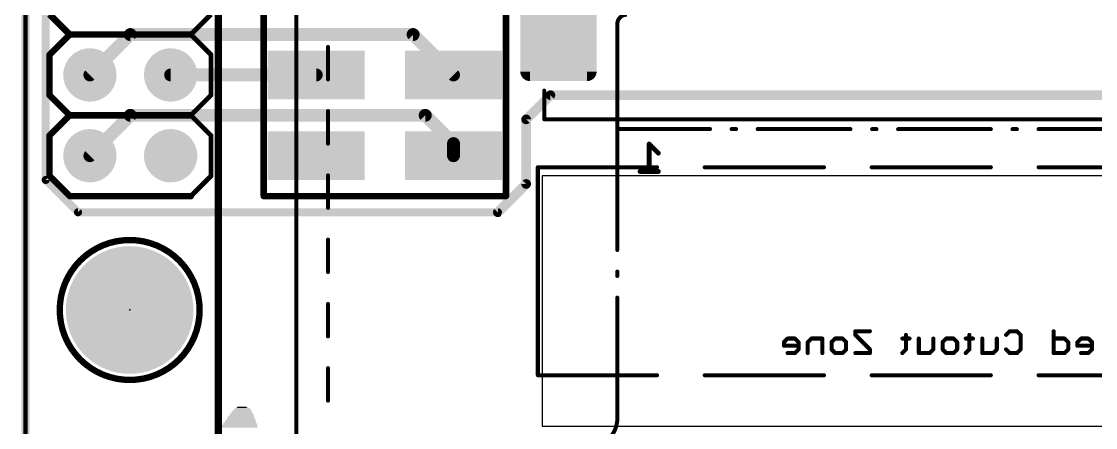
# Model space of a CAD drawing. Extents: x -0.1 to 56.3, y -0.6 to 85.1.
# Drawn here: x -0.13 to 33.66, y 20.03 to 32.8 of the extents above; entities that cross this region are included whole.
import ezdxf

# ---------------------------------------------------------------- set-up
doc = ezdxf.new("R2010")
doc.units = 0
for name, color, linetype in [('1', 12, 'CONTINUOUS'), ('17', 110, 'CONTINUOUS'), ('20', 53, 'CONTINUOUS'), ('21', 40, 'CONTINUOUS'), ('22', 6, 'CONTINUOUS'), ('23', 53, 'CONTINUOUS'), ('52', 253, 'CONTINUOUS')]:
    doc.layers.add(name, color=color, linetype=linetype)

# ---------------------------------------------------------------- blocks, each defined once
blk = doc.blocks.new('RECT')
blk.add_solid([(-0.5, -0.5), (0.5, -0.5), (-0.5, 0.5), (0.5, 0.5)])
blk = doc.blocks.new('ROUNDP')
at = {"const_width": 0.5}
blk.add_lwpolyline([(0, -0.25, 1), (0, 0.25, 1), (0, -0.25)], format="xyb", dxfattribs=at)
blk = doc.blocks.new('RECT384000X384000R25')
at = {"const_width": 0.3}
blk.add_lwpolyline([(1.05, -0.9), (1.05, 0.9, 0.4142), (0.9, 1.05), (-0.9, 1.05, 0.4142), (-1.05, 0.9), (-1.05, -0.9, 0.4142), (-0.9, -1.05), (0.9, -1.05, 0.4142)], format="xyb", close=True, dxfattribs=at)
blk.add_solid([(-0.9254, -0.9254), (0.9254, -0.9254), (-0.9254, 0.9254), (0.9254, 0.9254)])

msp = doc.modelspace()

# ---------------------------------------------------------------- linework, layer by layer
at = {"layer": '1'}
for points, const_width in [([(0, 0), (0, 84.963)], 0.254), ([(0.635, 27.813), (0.635, 47.505)], 0.254), ([(3.295, 32.385), (2.025, 31.115)], 0.4064), ([(12.192, 32.385), (3.295, 32.385)], 0.4064), ([(13.462, 31.115), (12.192, 32.385)], 0.4064), ([(9.144, 31.115), (4.565, 31.115)], 0.4064), ([(16.51, 30.48), (15.748, 29.718)], 0.3048), ([(35.941, 30.48), (16.51, 30.48)], 0.3048), ([(2.025, 28.575), (3.295, 29.845)], 0.4064), ([(3.295, 29.845), (12.573, 29.845)], 0.4064), ([(12.573, 29.845), (13.462, 28.956)], 0.4064), ([(15.748, 29.718), (15.748, 27.686)], 0.3048), ([(13.462, 28.956), (13.462, 28.575)], 0.4064), ([(1.651, 26.797), (0.635, 27.813)], 0.254), ([(15.748, 27.686), (14.859, 26.797)], 0.3048), ([(14.859, 26.797), (1.651, 26.797)], 0.254)]:
    msp.add_lwpolyline(points, dxfattribs=dict(at, const_width=const_width))
for points, const_width in [([(3.295, 32.4866, 1), (3.295, 32.2834)], 0.2032), ([(3.3668, 32.3132, 1), (3.2232, 32.4568)], 0.2032), ([(12.2638, 32.4568, 1), (12.1202, 32.3132)], 0.2032), ([(12.192, 32.2834, 1), (12.192, 32.4866)], 0.2032), ([(1.9532, 31.1868, 1), (2.0968, 31.0432)], 0.2032), ([(4.565, 31.2166, 1), (4.565, 31.0134)], 0.2032), ([(9.144, 31.0134, 1), (9.144, 31.2166)], 0.2032), ([(13.3902, 31.0432, 1), (13.5338, 31.1868)], 0.2032), ([(16.51, 30.5562, 1), (16.51, 30.4038)], 0.1524), ([(16.5639, 30.4261, 1), (16.4561, 30.5339)], 0.1524), ([(3.295, 29.9466, 1), (3.295, 29.7434)], 0.2032), ([(3.3668, 29.7732, 1), (3.2232, 29.9168)], 0.2032), ([(12.6448, 29.9168, 1), (12.5012, 29.7732)], 0.2032), ([(12.573, 29.7434, 1), (12.573, 29.9466)], 0.2032), ([(15.8242, 29.718, 1), (15.6718, 29.718)], 0.1524), ([(15.6941, 29.7719, 1), (15.8019, 29.6641)], 0.1524), ([(13.5636, 28.956, 1), (13.3604, 28.956)], 0.2032), ([(13.3902, 28.8842, 1), (13.5338, 29.0278)], 0.2032), ([(1.9532, 28.6468, 1), (2.0968, 28.5032)], 0.2032), ([(13.3604, 28.575, 1), (13.5636, 28.575)], 0.2032), ([(0.6799, 27.8579, 1), (0.5901, 27.7681)], 0.127), ([(0.5715, 27.813, 1), (0.6985, 27.813)], 0.127), ([(15.6718, 27.686, 1), (15.8242, 27.686)], 0.1524), ([(15.8019, 27.6321, 1), (15.6941, 27.7399)], 0.1524), ([(1.651, 26.8605, 1), (1.651, 26.7335)], 0.127), ([(1.6061, 26.7521, 1), (1.6959, 26.8419)], 0.127), ([(14.8051, 26.8509, 1), (14.9129, 26.7431)], 0.1524), ([(14.859, 26.7335, 1), (14.859, 26.8605)], 0.127)]:
    msp.add_lwpolyline(points, format="xyb", dxfattribs=dict(at, const_width=const_width))
at = {"layer": '20'}
for p, q in [((53.721, 27.94), (16.256, 27.94)), ((16.256, 27.94), (16.256, 20.066)), ((16.256, 20.066), (36.703, 20.066))]:
    msp.add_line(p, q, dxfattribs=at)
at = {"layer": '21'}
for points, const_width in [([(15.113, 78.105), (15.113, 27.305)], 0.2032), ([(7.493, 27.305), (7.493, 75.565)], 0.2032), ([(16.315, 30.622), (16.315, 29.722)], 0.127), ([(16.315, 29.722), (45.915, 29.722)], 0.127), ([(15.113, 27.305), (7.493, 27.305)], 0.2032)]:
    msp.add_lwpolyline(points, dxfattribs=dict(at, const_width=const_width))
for points, const_width in [([(16.3468, 30.622, 1), (16.2833, 30.622)], 0.0635), ([(16.315, 29.7538, 1), (16.315, 29.6903)], 0.0635), ([(16.2833, 29.722, 1), (16.3468, 29.722)], 0.0635), ([(7.493, 27.3558, 1), (7.493, 27.2542)], 0.1016), ([(15.113, 27.2542, 1), (15.113, 27.3558)], 0.1016), ([(7.4422, 27.305, 1), (7.5438, 27.305)], 0.1016), ([(15.0622, 27.305, 1), (15.1638, 27.305)], 0.1016), ([(3.2766, 21.5236, 1), (3.2766, 25.9236, 1), (3.2766, 21.5236)], 0.2)]:
    msp.add_lwpolyline(points, format="xyb", dxfattribs=dict(at, const_width=const_width))
at = {"layer": '22'}
for points, const_width in [([(6.015, 77.212), (6.015, 7.812)], 0.127), ([(0.755, 33.02), (1.39, 32.385)], 0.2032), ([(5.2, 32.385), (5.835, 33.02)], 0.1524), ([(1.39, 32.385), (0.755, 31.75)], 0.2032), ([(1.39, 32.385), (5.2, 32.385)], 0.2032), ([(5.2, 32.385), (5.835, 31.75)], 0.1524), ([(0.755, 31.75), (0.755, 30.48)], 0.2032), ([(5.835, 30.48), (5.835, 31.75)], 0.1524), ([(1.39, 29.845), (0.755, 30.48)], 0.2032), ([(5.2, 29.845), (5.835, 30.48)], 0.1524), ([(1.39, 29.845), (0.755, 29.21)], 0.2032), ([(1.39, 29.845), (5.2, 29.845)], 0.2032), ([(5.2, 29.845), (5.835, 29.21)], 0.1524), ([(0.755, 27.94), (0.755, 29.21)], 0.2032), ([(5.835, 27.94), (5.835, 29.21)], 0.1524), ([(0.755, 27.94), (1.39, 27.305)], 0.2032), ([(5.2, 27.305), (5.835, 27.94)], 0.1524), ([(1.39, 27.305), (5.2, 27.305)], 0.2032)]:
    msp.add_lwpolyline(points, dxfattribs=dict(at, const_width=const_width))
for points, const_width in [([(1.39, 32.4358, 1), (1.39, 32.3342)], 0.1016), ([(1.4259, 32.3491, 1), (1.3541, 32.4209)], 0.1016), ([(1.3541, 32.3491, 1), (1.4259, 32.4209)], 0.1016), ([(5.2269, 32.4119, 1), (5.1731, 32.3581)], 0.0762), ([(5.1731, 32.4119, 1), (5.2269, 32.3581)], 0.0762), ([(5.2, 32.3342, 1), (5.2, 32.4358)], 0.1016), ([(0.8058, 31.75, 1), (0.7042, 31.75)], 0.1016), ([(0.7191, 31.7859, 1), (0.7909, 31.7141)], 0.1016), ([(5.8731, 31.75, 1), (5.7969, 31.75)], 0.0762), ([(5.8081, 31.7231, 1), (5.8619, 31.7769)], 0.0762), ([(0.7909, 30.5159, 1), (0.7191, 30.4441)], 0.1016), ([(0.7042, 30.48, 1), (0.8058, 30.48)], 0.1016), ([(5.7969, 30.48, 1), (5.8731, 30.48)], 0.0762), ([(5.8619, 30.4531, 1), (5.8081, 30.5069)], 0.0762), ([(1.39, 29.8958, 1), (1.39, 29.7942)], 0.1016), ([(1.4259, 29.8091, 1), (1.3541, 29.8809)], 0.1016), ([(1.3541, 29.8091, 1), (1.4259, 29.8809)], 0.1016), ([(5.2269, 29.8719, 1), (5.1731, 29.8181)], 0.0762), ([(5.1731, 29.8719, 1), (5.2269, 29.8181)], 0.0762), ([(5.2, 29.7942, 1), (5.2, 29.8958)], 0.1016), ([(0.8058, 29.21, 1), (0.7042, 29.21)], 0.1016), ([(0.7191, 29.2459, 1), (0.7909, 29.1741)], 0.1016), ([(5.8731, 29.21, 1), (5.7969, 29.21)], 0.0762), ([(5.8081, 29.1831, 1), (5.8619, 29.2369)], 0.0762), ([(0.7909, 27.9759, 1), (0.7191, 27.9041)], 0.1016), ([(0.7042, 27.94, 1), (0.8058, 27.94)], 0.1016), ([(5.7969, 27.94, 1), (5.8731, 27.94)], 0.0762), ([(5.8619, 27.9131, 1), (5.8081, 27.9669)], 0.0762), ([(1.39, 27.3558, 1), (1.39, 27.2542)], 0.1016), ([(1.3541, 27.2691, 1), (1.4259, 27.3409)], 0.1016), ([(5.1731, 27.3319, 1), (5.2269, 27.2781)], 0.0762), ([(5.2, 27.2542, 1), (5.2, 27.3558)], 0.1016)]:
    msp.add_lwpolyline(points, format="xyb", dxfattribs=dict(at, const_width=const_width))
at = {"layer": '23'}
msp.add_point((3.2766, 23.7236), dxfattribs=at)
at = {"layer": '52'}
for points, const_width in [([(0, 84.9122), (0, 0)], 0.127), ([(6.115, 77.112), (6.115, 7.912)], 0.127), ([(8.515, 75.012), (8.515, 15.662)], 0.127), ([(18.615, 32.712), (18.615, 29.412)], 0.127), ([(9.515, 31.9975), (9.515, 30.9768)], 0.127), ([(9.515, 29.9768), (9.515, 28.9561)], 0.127), ([(18.615, 29.412), (18.615, 25.612)], 0.127), ([(21.5317, 29.412), (18.615, 29.412)], 0.127), ([(22.3503, 29.412), (22.213, 29.412)], 0.127), ([(25.9483, 29.412), (23.0317, 29.412)], 0.127), ([(26.767, 29.412), (26.6297, 29.412)], 0.127), ([(30.365, 29.412), (27.4483, 29.412)], 0.127), ([(31.1837, 29.412), (31.0464, 29.412)], 0.127), ([(34.7817, 29.412), (31.865, 29.412)], 0.127), ([(19.9066, 28.6564), (19.6184, 28.9445)], 0.1524), ([(19.6184, 28.9445), (19.6184, 28.0802)], 0.1524), ([(19.865, 28.212), (16.115, 28.212)], 0.127), ([(16.115, 28.212), (16.115, 21.672)], 0.127), ([(19.9066, 28.0802), (19.3303, 28.0802)], 0.1524), ([(25.115, 28.212), (21.365, 28.212)], 0.127), ([(30.365, 28.212), (26.615, 28.212)], 0.127), ([(35.615, 28.212), (31.865, 28.212)], 0.127), ([(9.515, 27.9561), (9.515, 26.9354)], 0.127), ([(9.515, 25.9354), (9.515, 24.9148)], 0.127), ([(18.615, 24.9306), (18.615, 24.7934)], 0.127), ([(18.615, 24.112), (18.615, 20.312)], 0.127), ([(9.515, 23.9148), (9.515, 22.8941)], 0.127), ([(26.561, 23.0555), (26.1034, 23.0555)], 0.127), ([(26.1034, 23.0555), (26.1034, 22.9411)], 0.127), ([(26.1034, 22.9411), (26.561, 22.4835)], 0.127), ([(27.694, 22.9411), (27.694, 22.4835)], 0.127), ([(29.6897, 22.9411), (29.6897, 22.4835)], 0.127), ([(30.8434, 22.9411), (30.9578, 23.0555)], 0.127), ([(30.9578, 23.0555), (31.1866, 23.0555)], 0.127), ([(31.1866, 23.0555), (31.301, 22.9411)], 0.127), ([(31.301, 22.9411), (31.301, 22.4835)], 0.127), ([(32.3402, 23.0555), (32.3402, 22.3691)], 0.127), ([(23.9726, 22.8267), (23.8582, 22.7123)], 0.127), ([(23.8582, 22.7123), (23.8582, 22.5979)], 0.127), ([(23.8582, 22.5979), (24.3158, 22.5979)], 0.127), ([(24.2014, 22.8267), (23.9726, 22.8267)], 0.127), ([(24.3158, 22.7123), (24.2014, 22.8267)], 0.127), ([(24.3158, 22.4835), (24.3158, 22.7123)], 0.127), ([(24.721, 22.8267), (24.6066, 22.7123)], 0.127), ([(24.6066, 22.7123), (24.6066, 22.3691)], 0.127), ([(25.0642, 22.8267), (24.721, 22.8267)], 0.127), ([(25.0642, 22.3691), (25.0642, 22.8267)], 0.127), ([(25.355, 22.7123), (25.4694, 22.8267)], 0.127), ([(25.355, 22.4835), (25.355, 22.7123)], 0.127), ([(25.4694, 22.8267), (25.6982, 22.8267)], 0.127), ([(25.6982, 22.8267), (25.8126, 22.7123)], 0.127), ([(25.8126, 22.7123), (25.8126, 22.4835)], 0.127), ([(27.8084, 22.8267), (27.5796, 22.8267)], 0.127), ([(28.0992, 22.3691), (28.0992, 22.8267)], 0.127), ([(28.5568, 22.8267), (28.5568, 22.4835)], 0.127), ([(28.8476, 22.7123), (28.962, 22.8267)], 0.127), ([(28.8476, 22.4835), (28.8476, 22.7123)], 0.127), ([(28.962, 22.8267), (29.1908, 22.8267)], 0.127), ([(29.1908, 22.8267), (29.3052, 22.7123)], 0.127), ([(29.3052, 22.7123), (29.3052, 22.4835)], 0.127), ([(29.8041, 22.8267), (29.5753, 22.8267)], 0.127), ([(30.095, 22.3691), (30.095, 22.8267)], 0.127), ([(30.5526, 22.8267), (30.5526, 22.4835)], 0.127), ([(32.6834, 22.8267), (32.3402, 22.8267)], 0.127), ([(32.7978, 22.7123), (32.6834, 22.8267)], 0.127), ([(32.7978, 22.4835), (32.7978, 22.7123)], 0.127), ([(33.203, 22.8267), (33.0886, 22.7123)], 0.127), ([(33.0886, 22.7123), (33.0886, 22.5979)], 0.127), ([(33.0886, 22.5979), (33.5462, 22.5979)], 0.127), ([(33.4318, 22.8267), (33.203, 22.8267)], 0.127), ([(33.5462, 22.7123), (33.4318, 22.8267)], 0.127), ([(33.5462, 22.4835), (33.5462, 22.7123)], 0.127), ([(23.9726, 22.3691), (24.2014, 22.3691)], 0.127), ([(24.2014, 22.3691), (24.3158, 22.4835)], 0.127), ([(25.4694, 22.3691), (25.355, 22.4835)], 0.127), ([(25.6982, 22.3691), (25.4694, 22.3691)], 0.127), ([(25.8126, 22.4835), (25.6982, 22.3691)], 0.127), ([(26.561, 22.3691), (26.1034, 22.3691)], 0.127), ([(26.561, 22.4835), (26.561, 22.3691)], 0.127), ([(27.694, 22.4835), (27.5796, 22.3691)], 0.127), ([(28.4424, 22.3691), (28.0992, 22.3691)], 0.127), ([(28.5568, 22.4835), (28.4424, 22.3691)], 0.127), ([(28.962, 22.3691), (28.8476, 22.4835)], 0.127), ([(29.1908, 22.3691), (28.962, 22.3691)], 0.127), ([(29.3052, 22.4835), (29.1908, 22.3691)], 0.127), ([(29.6897, 22.4835), (29.5753, 22.3691)], 0.127), ([(30.4382, 22.3691), (30.095, 22.3691)], 0.127), ([(30.5526, 22.4835), (30.4382, 22.3691)], 0.127), ([(30.9578, 22.3691), (30.8434, 22.4835)], 0.127), ([(31.1866, 22.3691), (30.9578, 22.3691)], 0.127), ([(31.301, 22.4835), (31.1866, 22.3691)], 0.127), ([(32.3402, 22.3691), (32.6834, 22.3691)], 0.127), ([(32.6834, 22.3691), (32.7978, 22.4835)], 0.127), ([(33.203, 22.3691), (33.4318, 22.3691)], 0.127), ([(33.4318, 22.3691), (33.5462, 22.4835)], 0.127), ([(9.515, 21.8941), (9.515, 20.8734)], 0.127), ([(16.115, 21.672), (19.865, 21.672)], 0.127), ([(21.365, 21.672), (25.115, 21.672)], 0.127), ([(26.615, 21.672), (30.365, 21.672)], 0.127), ([(31.865, 21.672), (35.615, 21.672)], 0.127)]:
    msp.add_lwpolyline(points, dxfattribs=dict(at, const_width=const_width))
for points, const_width in [([(18.915, 33.012, 0.4142), (18.615, 32.712)], 0.127), ([(18.6468, 32.712, 1), (18.5833, 32.712)], 0.0635), ([(18.5833, 32.712, 1), (18.6468, 32.712)], 0.0635), ([(9.5468, 31.9975, 1), (9.4832, 31.9975)], 0.0635), ([(9.4832, 30.9768, 1), (9.5468, 30.9768)], 0.0635), ([(9.5468, 29.9768, 1), (9.4832, 29.9768)], 0.0635), ([(18.615, 29.4438, 1), (18.615, 29.3803)], 0.0635), ([(18.6468, 29.412, 1), (18.5833, 29.412)], 0.0635), ([(18.5833, 29.412, 1), (18.6468, 29.412)], 0.0635), ([(21.5317, 29.3803, 1), (21.5317, 29.4438)], 0.0635), ([(22.213, 29.4438, 1), (22.213, 29.3803)], 0.0635), ([(22.3503, 29.3803, 1), (22.3503, 29.4438)], 0.0635), ([(23.0317, 29.4438, 1), (23.0317, 29.3803)], 0.0635), ([(25.9483, 29.3803, 1), (25.9483, 29.4438)], 0.0635), ([(26.6297, 29.4438, 1), (26.6297, 29.3803)], 0.0635), ([(26.767, 29.3803, 1), (26.767, 29.4438)], 0.0635), ([(27.4483, 29.4438, 1), (27.4483, 29.3803)], 0.0635), ([(30.365, 29.3803, 1), (30.365, 29.4438)], 0.0635), ([(31.0464, 29.4438, 1), (31.0464, 29.3803)], 0.0635), ([(31.1837, 29.3803, 1), (31.1837, 29.4438)], 0.0635), ([(31.865, 29.4438, 1), (31.865, 29.3803)], 0.0635), ([(9.4832, 28.9561, 1), (9.5468, 28.9561)], 0.0635), ([(19.6454, 28.9715, 1), (19.5915, 28.9176)], 0.0762), ([(19.6565, 28.9445, 1), (19.5803, 28.9445)], 0.0762), ([(19.8796, 28.6295, 1), (19.9335, 28.6834)], 0.0762), ([(16.115, 28.2437, 1), (16.115, 28.1803)], 0.0635), ([(16.1468, 28.212, 1), (16.0833, 28.212)], 0.0635), ([(19.3303, 28.1183, 1), (19.3303, 28.0421)], 0.0762), ([(19.5803, 28.0802, 1), (19.6565, 28.0802)], 0.0762), ([(19.865, 28.1803, 1), (19.865, 28.2437)], 0.0635), ([(19.9066, 28.0421, 1), (19.9066, 28.1183)], 0.0762), ([(21.365, 28.2437, 1), (21.365, 28.1803)], 0.0635), ([(25.115, 28.1803, 1), (25.115, 28.2437)], 0.0635), ([(26.615, 28.2437, 1), (26.615, 28.1803)], 0.0635), ([(30.365, 28.1803, 1), (30.365, 28.2437)], 0.0635), ([(31.865, 28.2437, 1), (31.865, 28.1803)], 0.0635), ([(9.5468, 27.9561, 1), (9.4832, 27.9561)], 0.0635), ([(9.4832, 26.9354, 1), (9.5468, 26.9354)], 0.0635), ([(9.5468, 25.9354, 1), (9.4832, 25.9354)], 0.0635), ([(18.5833, 25.612, 1), (18.6468, 25.612)], 0.0635), ([(9.4832, 24.9148, 1), (9.5468, 24.9148)], 0.0635), ([(18.6468, 24.9306, 1), (18.5833, 24.9306)], 0.0635), ([(18.5833, 24.7934, 1), (18.6468, 24.7934)], 0.0635), ([(18.6468, 24.112, 1), (18.5833, 24.112)], 0.0635), ([(9.5468, 23.9148, 1), (9.4832, 23.9148)], 0.0635), ([(26.1034, 23.0872, 1), (26.1034, 23.0237)], 0.0635), ([(26.1352, 23.0555, 1), (26.0717, 23.0555)], 0.0635), ([(26.1259, 22.9635, 1), (26.081, 22.9186)], 0.0635), ([(26.561, 23.0237, 1), (26.561, 23.0872)], 0.0635), ([(27.7257, 22.9411, 1), (27.6622, 22.9411)], 0.0635), ([(29.7215, 22.9411, 1), (29.658, 22.9411)], 0.0635), ([(30.8209, 22.9635, 1), (30.8658, 22.9186)], 0.0635), ([(30.9578, 23.0872, 1), (30.9578, 23.0237)], 0.0635), ([(30.9802, 23.033, 1), (30.9353, 23.0779)], 0.0635), ([(31.209, 23.0779, 1), (31.1641, 23.033)], 0.0635), ([(31.1866, 23.0237, 1), (31.1866, 23.0872)], 0.0635), ([(31.3327, 22.9411, 1), (31.2692, 22.9411)], 0.0635), ([(31.2785, 22.9186, 1), (31.3234, 22.9635)], 0.0635), ([(32.372, 23.0555, 1), (32.3085, 23.0555)], 0.0635), ([(9.4832, 22.8941, 1), (9.5468, 22.8941)], 0.0635), ([(23.8899, 22.7123, 1), (23.8264, 22.7123)], 0.0635), ([(23.8357, 22.7347, 1), (23.8806, 22.6898)], 0.0635), ([(23.8582, 22.6296, 1), (23.8582, 22.5661)], 0.0635), ([(23.9726, 22.8584, 1), (23.9726, 22.7949)], 0.0635), ([(23.995, 22.8042, 1), (23.9501, 22.8491)], 0.0635), ([(24.2238, 22.8491, 1), (24.1789, 22.8042)], 0.0635), ([(24.2014, 22.7949, 1), (24.2014, 22.8584)], 0.0635), ([(24.3475, 22.7123, 1), (24.284, 22.7123)], 0.0635), ([(24.2933, 22.6898, 1), (24.3382, 22.7347)], 0.0635), ([(24.3158, 22.5661, 1), (24.3158, 22.6296)], 0.0635), ([(24.6383, 22.7123, 1), (24.5748, 22.7123)], 0.0635), ([(24.5841, 22.7347, 1), (24.629, 22.6898)], 0.0635), ([(24.721, 22.8584, 1), (24.721, 22.7949)], 0.0635), ([(24.7434, 22.8042, 1), (24.6985, 22.8491)], 0.0635), ([(25.0959, 22.8267, 1), (25.0324, 22.8267)], 0.0635), ([(25.0642, 22.7949, 1), (25.0642, 22.8584)], 0.0635), ([(25.3325, 22.7347, 1), (25.3775, 22.6898)], 0.0635), ([(25.3867, 22.7123, 1), (25.3233, 22.7123)], 0.0635), ([(25.4694, 22.8584, 1), (25.4694, 22.7949)], 0.0635), ([(25.4919, 22.8042, 1), (25.4469, 22.8491)], 0.0635), ([(25.7206, 22.8491, 1), (25.6757, 22.8042)], 0.0635), ([(25.6982, 22.7949, 1), (25.6982, 22.8584)], 0.0635), ([(25.8443, 22.7123, 1), (25.7808, 22.7123)], 0.0635), ([(25.7901, 22.6898, 1), (25.835, 22.7347)], 0.0635), ([(26.0717, 22.9411, 1), (26.1352, 22.9411)], 0.0635), ([(27.5796, 22.8584, 1), (27.5796, 22.7949)], 0.0635), ([(27.8084, 22.7949, 1), (27.8084, 22.8584)], 0.0635), ([(28.1309, 22.8267, 1), (28.0674, 22.8267)], 0.0635), ([(28.5885, 22.8267, 1), (28.525, 22.8267)], 0.0635), ([(28.8794, 22.7123, 1), (28.8159, 22.7123)], 0.0635), ([(28.8252, 22.7347, 1), (28.8701, 22.6898)], 0.0635), ([(28.962, 22.8584, 1), (28.962, 22.7949)], 0.0635), ([(28.9845, 22.8042, 1), (28.9396, 22.8491)], 0.0635), ([(29.2133, 22.8491, 1), (29.1683, 22.8042)], 0.0635), ([(29.1908, 22.7949, 1), (29.1908, 22.8584)], 0.0635), ([(29.3369, 22.7123, 1), (29.2734, 22.7123)], 0.0635), ([(29.2827, 22.6898, 1), (29.3276, 22.7347)], 0.0635), ([(29.5753, 22.8584, 1), (29.5753, 22.7949)], 0.0635), ([(29.8041, 22.7949, 1), (29.8041, 22.8584)], 0.0635), ([(30.1267, 22.8267, 1), (30.0632, 22.8267)], 0.0635), ([(30.5843, 22.8267, 1), (30.5208, 22.8267)], 0.0635), ([(32.3402, 22.8584, 1), (32.3402, 22.7949)], 0.0635), ([(32.7059, 22.8491, 1), (32.661, 22.8042)], 0.0635), ([(32.6834, 22.7949, 1), (32.6834, 22.8584)], 0.0635), ([(32.8296, 22.7123, 1), (32.7661, 22.7123)], 0.0635), ([(32.7754, 22.6898, 1), (32.8203, 22.7347)], 0.0635), ([(33.1204, 22.7123, 1), (33.0569, 22.7123)], 0.0635), ([(33.0886, 22.6296, 1), (33.0886, 22.5661)], 0.0635), ([(33.0662, 22.7347, 1), (33.1111, 22.6898)], 0.0635), ([(33.203, 22.8584, 1), (33.203, 22.7949)], 0.0635), ([(33.2255, 22.8042, 1), (33.1806, 22.8491)], 0.0635), ([(33.4543, 22.8491, 1), (33.4094, 22.8042)], 0.0635), ([(33.4318, 22.7949, 1), (33.4318, 22.8584)], 0.0635), ([(33.578, 22.7123, 1), (33.5145, 22.7123)], 0.0635), ([(33.5238, 22.6898, 1), (33.5687, 22.7347)], 0.0635), ([(33.5462, 22.5661, 1), (33.5462, 22.6296)], 0.0635), ([(23.8264, 22.5979, 1), (23.8899, 22.5979)], 0.0635), ([(23.9726, 22.4008, 1), (23.9726, 22.3374)], 0.0635), ([(24.1789, 22.3916, 1), (24.2238, 22.3466)], 0.0635), ([(24.2014, 22.3374, 1), (24.2014, 22.4008)], 0.0635), ([(24.284, 22.4835, 1), (24.3475, 22.4835)], 0.0635), ([(24.3382, 22.461, 1), (24.2933, 22.5059)], 0.0635), ([(24.5748, 22.3691, 1), (24.6383, 22.3691)], 0.0635), ([(25.0324, 22.3691, 1), (25.0959, 22.3691)], 0.0635), ([(25.3775, 22.5059, 1), (25.3325, 22.461)], 0.0635), ([(25.3233, 22.4835, 1), (25.3867, 22.4835)], 0.0635), ([(25.4694, 22.4008, 1), (25.4694, 22.3374)], 0.0635), ([(25.4469, 22.3466, 1), (25.4919, 22.3916)], 0.0635), ([(25.6757, 22.3916, 1), (25.7206, 22.3466)], 0.0635), ([(25.6982, 22.3374, 1), (25.6982, 22.4008)], 0.0635), ([(25.7808, 22.4835, 1), (25.8443, 22.4835)], 0.0635), ([(25.835, 22.461, 1), (25.7901, 22.5059)], 0.0635), ([(26.1034, 22.4008, 1), (26.1034, 22.3374)], 0.0635), ([(26.5928, 22.4835, 1), (26.5293, 22.4835)], 0.0635), ([(26.5293, 22.3691, 1), (26.5928, 22.3691)], 0.0635), ([(26.5386, 22.461, 1), (26.5835, 22.5059)], 0.0635), ([(26.561, 22.3374, 1), (26.561, 22.4008)], 0.0635), ([(27.5571, 22.3916, 1), (27.602, 22.3466)], 0.0635), ([(27.6622, 22.4835, 1), (27.7257, 22.4835)], 0.0635), ([(27.7164, 22.461, 1), (27.6715, 22.5059)], 0.0635), ([(28.0674, 22.3691, 1), (28.1309, 22.3691)], 0.0635), ([(28.0992, 22.4008, 1), (28.0992, 22.3374)], 0.0635), ([(28.4199, 22.3916, 1), (28.4648, 22.3466)], 0.0635), ([(28.4424, 22.3374, 1), (28.4424, 22.4008)], 0.0635), ([(28.525, 22.4835, 1), (28.5885, 22.4835)], 0.0635), ([(28.5792, 22.461, 1), (28.5343, 22.5059)], 0.0635), ([(28.8701, 22.5059, 1), (28.8252, 22.461)], 0.0635), ([(28.8159, 22.4835, 1), (28.8794, 22.4835)], 0.0635), ([(28.962, 22.4008, 1), (28.962, 22.3374)], 0.0635), ([(28.9396, 22.3466, 1), (28.9845, 22.3916)], 0.0635), ([(29.1683, 22.3916, 1), (29.2133, 22.3466)], 0.0635), ([(29.1908, 22.3374, 1), (29.1908, 22.4008)], 0.0635), ([(29.2734, 22.4835, 1), (29.3369, 22.4835)], 0.0635), ([(29.3276, 22.461, 1), (29.2827, 22.5059)], 0.0635), ([(29.5529, 22.3916, 1), (29.5978, 22.3466)], 0.0635), ([(29.658, 22.4835, 1), (29.7215, 22.4835)], 0.0635), ([(29.7122, 22.461, 1), (29.6673, 22.5059)], 0.0635), ([(30.0632, 22.3691, 1), (30.1267, 22.3691)], 0.0635), ([(30.095, 22.4008, 1), (30.095, 22.3374)], 0.0635), ([(30.4157, 22.3916, 1), (30.4606, 22.3466)], 0.0635), ([(30.4382, 22.3374, 1), (30.4382, 22.4008)], 0.0635), ([(30.5208, 22.4835, 1), (30.5843, 22.4835)], 0.0635), ([(30.575, 22.461, 1), (30.5301, 22.5059)], 0.0635), ([(30.8658, 22.5059, 1), (30.8209, 22.461)], 0.0635), ([(30.9578, 22.4008, 1), (30.9578, 22.3374)], 0.0635), ([(30.9353, 22.3466, 1), (30.9802, 22.3916)], 0.0635), ([(31.1641, 22.3916, 1), (31.209, 22.3466)], 0.0635), ([(31.1866, 22.3374, 1), (31.1866, 22.4008)], 0.0635), ([(31.2692, 22.4835, 1), (31.3327, 22.4835)], 0.0635), ([(31.3234, 22.461, 1), (31.2785, 22.5059)], 0.0635), ([(32.3402, 22.4008, 1), (32.3402, 22.3374)], 0.0635), ([(32.3085, 22.3691, 1), (32.372, 22.3691)], 0.0635), ([(32.661, 22.3916, 1), (32.7059, 22.3466)], 0.0635), ([(32.6834, 22.3374, 1), (32.6834, 22.4008)], 0.0635), ([(32.7661, 22.4835, 1), (32.8296, 22.4835)], 0.0635), ([(32.8203, 22.461, 1), (32.7754, 22.5059)], 0.0635), ([(33.0569, 22.5979, 1), (33.1204, 22.5979)], 0.0635), ([(33.203, 22.4008, 1), (33.203, 22.3374)], 0.0635), ([(33.4094, 22.3916, 1), (33.4543, 22.3466)], 0.0635), ([(33.4318, 22.3374, 1), (33.4318, 22.4008)], 0.0635), ([(33.5145, 22.4835, 1), (33.578, 22.4835)], 0.0635), ([(33.5687, 22.461, 1), (33.5238, 22.5059)], 0.0635), ([(9.5468, 21.8941, 1), (9.4832, 21.8941)], 0.0635), ([(16.115, 21.7037, 1), (16.115, 21.6403)], 0.0635), ([(16.0833, 21.672, 1), (16.1468, 21.672)], 0.0635), ([(19.865, 21.6403, 1), (19.865, 21.7037)], 0.0635), ([(21.365, 21.7037, 1), (21.365, 21.6403)], 0.0635), ([(25.115, 21.6403, 1), (25.115, 21.7037)], 0.0635), ([(26.615, 21.7037, 1), (26.615, 21.6403)], 0.0635), ([(30.365, 21.6403, 1), (30.365, 21.7037)], 0.0635), ([(31.865, 21.7037, 1), (31.865, 21.6403)], 0.0635), ([(9.4832, 20.8734, 1), (9.5468, 20.8734)], 0.0635), ([(17.715, 19.412, 0.4142), (18.615, 20.312)], 0.127), ([(18.6468, 20.312, 1), (18.5833, 20.312)], 0.0635), ([(18.5833, 20.312, 1), (18.6468, 20.312)], 0.0635)]:
    msp.add_lwpolyline(points, format="xyb", dxfattribs=dict(at, const_width=const_width))

# ---------------------------------------------------------------- block references
at = {"layer": '1'}
msp.add_blockref('RECT384000X384000R25', (16.765, 32.122), dxfattribs=at)
at = {"layer": '1', "xscale": 3.048, "yscale": 1.524}
for p in [(9.144, 31.115), (9.144, 28.575)]:
    msp.add_blockref('RECT', p, dxfattribs=at)
at = {"layer": '1', "xscale": 3.048, "yscale": 1.524, "rotation": 180}
for p in [(13.462, 31.115), (13.462, 28.575)]:
    msp.add_blockref('RECT', p, dxfattribs=at)
at = {"layer": '17', "xscale": 1.6764, "yscale": 1.6764, "rotation": 270}
for p in [(2.025, 31.115), (4.565, 31.115), (2.025, 28.575), (4.565, 28.575)]:
    msp.add_blockref('ROUNDP', p, dxfattribs=at)
at = {"layer": '17', "xscale": 4.016, "yscale": 4.016}
msp.add_blockref('ROUNDP', (3.2766, 23.7236), dxfattribs=at)
at = {"layer": '21', "yscale": 0.0254}
for p, xscale in [((6.8199, 20.5994), 0.508), ((6.8199, 20.6248), 0.4572), ((6.8072, 20.6502), 0.3302), ((6.8072, 20.6756), 0.2794), ((6.7691, 20.2692), 0.9144), ((6.7691, 20.32), 0.8636), ((6.7818, 20.2946), 0.889), ((6.7818, 20.3708), 0.8382), ((6.7818, 20.3454), 0.8382), ((6.7945, 20.4216), 0.762), ((6.7945, 20.3962), 0.762), ((6.7945, 20.4724), 0.7112), ((6.8072, 20.447), 0.7366), ((6.8072, 20.5232), 0.635), ((6.8072, 20.4978), 0.635), ((6.8072, 20.5486), 0.5842), ((6.8199, 20.574), 0.5588), ((6.7183, 20.0406), 1.1684), ((6.7183, 20.0914), 1.1176), ((6.731, 20.066), 1.143), ((6.7437, 20.1422), 1.0668), ((6.7437, 20.1168), 1.0668), ((6.7437, 20.1676), 1.016), ((6.7564, 20.2184), 0.9906), ((6.7564, 20.193), 0.9906), ((6.7691, 20.2438), 0.9652)]:
    msp.add_blockref('RECT', p, dxfattribs=dict(at, xscale=xscale))

doc.saveas('drawing.dxf')
